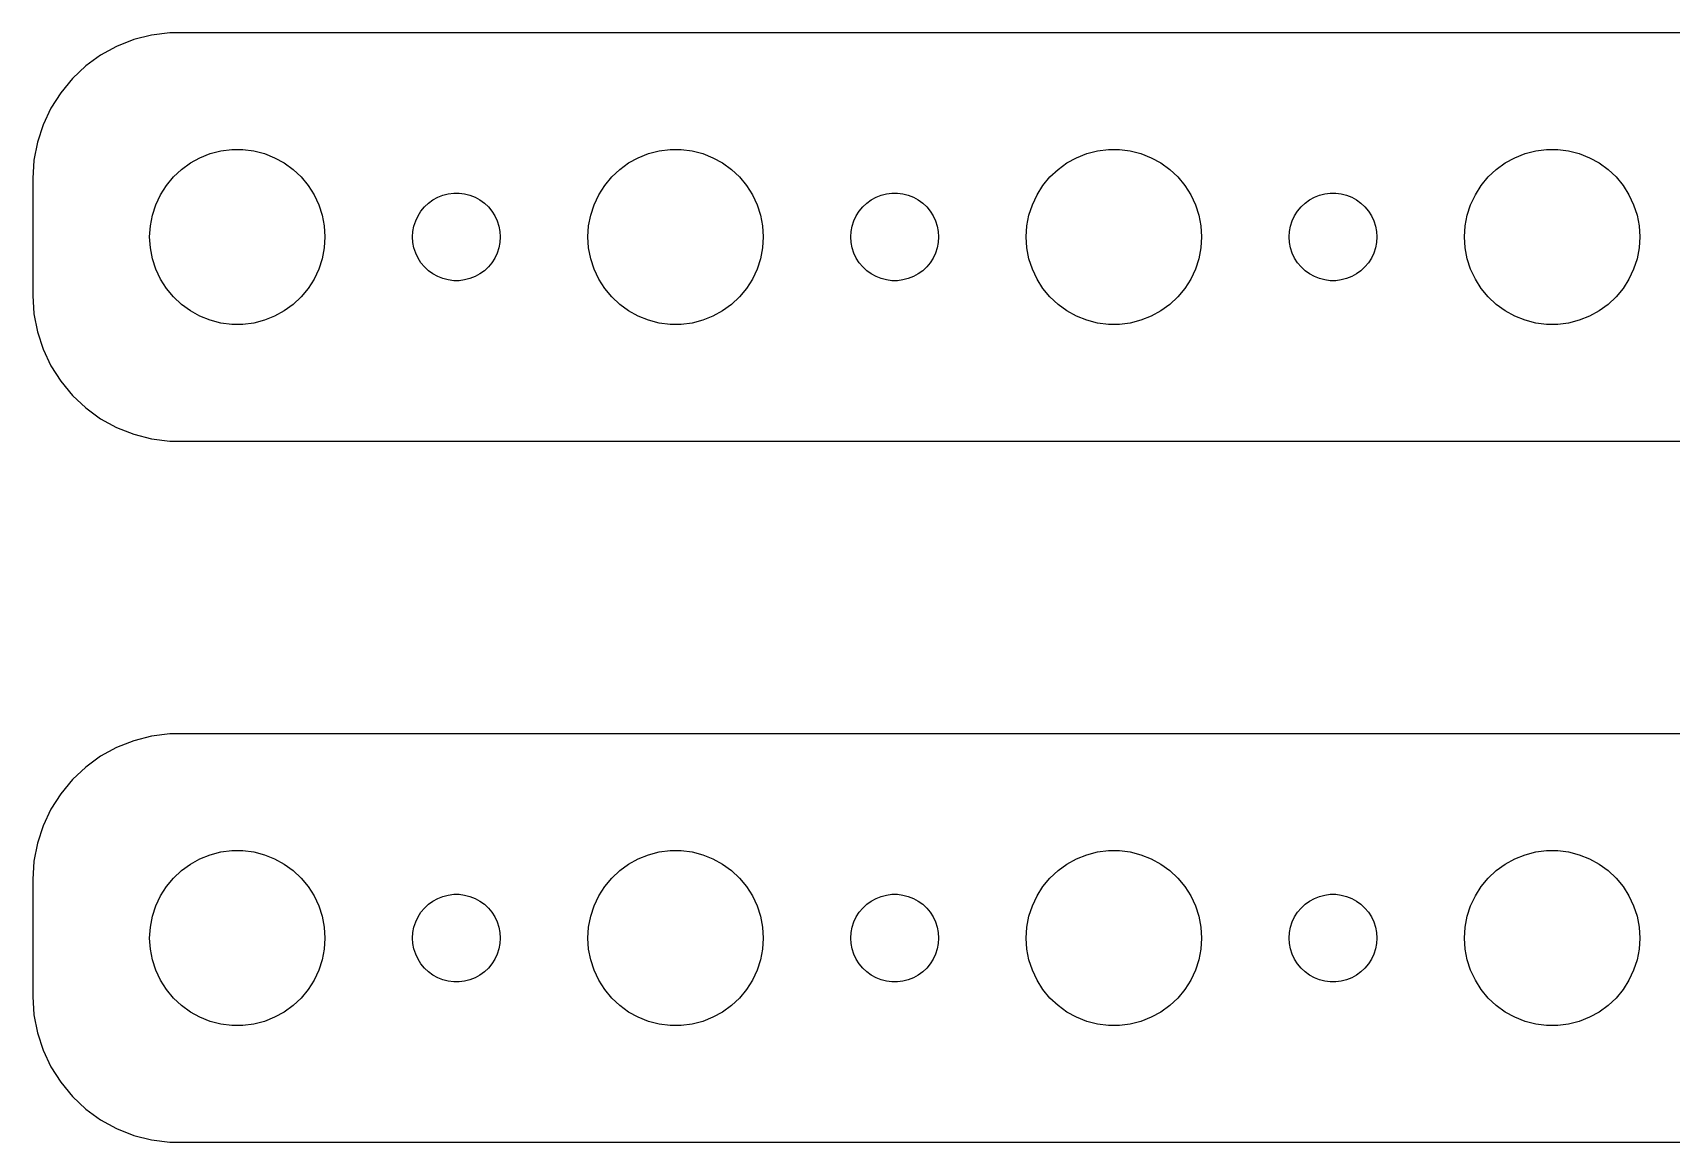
# Model space of a CAD drawing. Header units: metres. Extents: x -112 to 112, y 113 to 223.
# Drawn here: x -112 to -55.9, y 113 to 151 of the extents above; entities that cross this region are included whole.
import ezdxf

# ---------------------------------------------------------------- set-up
doc = ezdxf.new("R2010")
doc.units = ezdxf.units.M

msp = doc.modelspace()

# ---------------------------------------------------------------- linework, layer by layer
for p, q in [((-107.937, 150.911), (-108.545, 150.755)), ((-107.314, 150.99), (-107.937, 150.911)), ((107.314, 150.99), (-107.314, 150.99)), ((-109.129, 150.524), (-109.679, 150.222)), ((-108.545, 150.755), (-109.129, 150.524)), ((-110.187, 149.853), (-110.645, 149.423)), ((-109.679, 150.222), (-110.187, 149.853)), ((-110.645, 149.423), (-111.045, 148.939)), ((-111.045, 148.939), (-111.382, 148.409)), ((-111.382, 148.409), (-111.649, 147.841)), ((-111.649, 147.841), (-111.843, 147.243)), ((-111.843, 147.243), (-111.961, 146.627)), ((-105.927, 146.853), (-105.562, 146.947)), ((-105.562, 146.947), (-105.188, 146.994)), ((-105.188, 146.994), (-104.812, 146.994)), ((-104.812, 146.994), (-104.438, 146.947)), ((-104.438, 146.947), (-104.073, 146.853)), ((-90.927, 146.853), (-90.5621, 146.947)), ((-90.5621, 146.947), (-90.1884, 146.994)), ((-90.1884, 146.994), (-89.8116, 146.994)), ((-89.8116, 146.994), (-89.4379, 146.947)), ((-89.4379, 146.947), (-89.073, 146.853)), ((-75.927, 146.853), (-75.5621, 146.947)), ((-75.5621, 146.947), (-75.1884, 146.994)), ((-75.1884, 146.994), (-74.8116, 146.994)), ((-74.8116, 146.994), (-74.4379, 146.947)), ((-74.4379, 146.947), (-74.073, 146.853)), ((-60.927, 146.853), (-60.5621, 146.947)), ((-60.5621, 146.947), (-60.1884, 146.994)), ((-60.1884, 146.994), (-59.8116, 146.994)), ((-59.8116, 146.994), (-59.4379, 146.947)), ((-59.4379, 146.947), (-59.0729, 146.853)), ((-111.961, 146.627), (-112, 146)), ((-106.912, 146.312), (-106.607, 146.533)), ((-106.607, 146.533), (-106.277, 146.714)), ((-106.277, 146.714), (-105.927, 146.853)), ((-104.073, 146.853), (-103.723, 146.714)), ((-103.723, 146.714), (-103.393, 146.533)), ((-103.393, 146.533), (-103.088, 146.312)), ((-91.9123, 146.312), (-91.6075, 146.533)), ((-91.6075, 146.533), (-91.2773, 146.714)), ((-91.2773, 146.714), (-90.927, 146.853)), ((-89.073, 146.853), (-88.7227, 146.714)), ((-88.7227, 146.714), (-88.3925, 146.533)), ((-88.3925, 146.533), (-88.0877, 146.312)), ((-76.9123, 146.312), (-76.6075, 146.533)), ((-76.6075, 146.533), (-76.2773, 146.714)), ((-76.2773, 146.714), (-75.927, 146.853)), ((-74.073, 146.853), (-73.7227, 146.714)), ((-73.7227, 146.714), (-73.3925, 146.533)), ((-73.3925, 146.533), (-73.0877, 146.312)), ((-61.9123, 146.312), (-61.6075, 146.533)), ((-61.6075, 146.533), (-61.2773, 146.714)), ((-61.2773, 146.714), (-60.927, 146.853)), ((-59.0729, 146.853), (-58.7227, 146.714)), ((-58.7227, 146.714), (-58.3925, 146.533)), ((-58.3925, 146.533), (-58.0877, 146.312)), ((-112, 146), (-112, 142)), ((-107.427, 145.763), (-107.187, 146.054)), ((-107.187, 146.054), (-106.912, 146.312)), ((-103.088, 146.312), (-102.813, 146.054)), ((-102.813, 146.054), (-102.573, 145.763)), ((-92.427, 145.763), (-92.1869, 146.054)), ((-92.1869, 146.054), (-91.9123, 146.312)), ((-88.0877, 146.312), (-87.8131, 146.054)), ((-87.8131, 146.054), (-87.573, 145.763)), ((-77.427, 145.763), (-77.1869, 146.054)), ((-77.1869, 146.054), (-76.9123, 146.312)), ((-73.0877, 146.312), (-72.8131, 146.054)), ((-72.8131, 146.054), (-72.573, 145.763)), ((-62.427, 145.763), (-62.1869, 146.054)), ((-62.1869, 146.054), (-61.9123, 146.312)), ((-58.0877, 146.312), (-57.8131, 146.054)), ((-57.8131, 146.054), (-57.5729, 145.763)), ((-107.789, 145.104), (-107.629, 145.445)), ((-107.629, 145.445), (-107.427, 145.763)), ((-102.573, 145.763), (-102.371, 145.445)), ((-102.371, 145.445), (-102.211, 145.104)), ((-98.4561, 145.156), (-98.3037, 145.266)), ((-98.3037, 145.266), (-98.1387, 145.357)), ((-98.1387, 145.357), (-97.9635, 145.427)), ((-97.9635, 145.427), (-97.7811, 145.473)), ((-97.7811, 145.473), (-97.5942, 145.497)), ((-97.5942, 145.497), (-97.4058, 145.497)), ((-97.4058, 145.497), (-97.2189, 145.473)), ((-97.2189, 145.473), (-97.0365, 145.427)), ((-97.0365, 145.427), (-96.8613, 145.357)), ((-96.8613, 145.357), (-96.6963, 145.266)), ((-96.6963, 145.266), (-96.5439, 145.156)), ((-92.7893, 145.104), (-92.6289, 145.445)), ((-92.6289, 145.445), (-92.427, 145.763)), ((-87.573, 145.763), (-87.3711, 145.445)), ((-87.3711, 145.445), (-87.2107, 145.104)), ((-83.4561, 145.156), (-83.3037, 145.266)), ((-83.3037, 145.266), (-83.1387, 145.357)), ((-83.1387, 145.357), (-82.9635, 145.427)), ((-82.9635, 145.427), (-82.7811, 145.473)), ((-82.7811, 145.473), (-82.5942, 145.497)), ((-82.5942, 145.497), (-82.4058, 145.497)), ((-82.4058, 145.497), (-82.2189, 145.473)), ((-82.2189, 145.473), (-82.0365, 145.427)), ((-82.0365, 145.427), (-81.8613, 145.357)), ((-81.8613, 145.357), (-81.6963, 145.266)), ((-81.6963, 145.266), (-81.5439, 145.156)), ((-77.7893, 145.104), (-77.6289, 145.445)), ((-77.6289, 145.445), (-77.427, 145.763)), ((-72.573, 145.763), (-72.3711, 145.445)), ((-72.3711, 145.445), (-72.2107, 145.104)), ((-68.4561, 145.156), (-68.3037, 145.266)), ((-68.3037, 145.266), (-68.1387, 145.357)), ((-68.1387, 145.357), (-67.9635, 145.427)), ((-67.9635, 145.427), (-67.7811, 145.473)), ((-67.7811, 145.473), (-67.5942, 145.497)), ((-67.5942, 145.497), (-67.4058, 145.497)), ((-67.4058, 145.497), (-67.2189, 145.473)), ((-67.2189, 145.473), (-67.0365, 145.427)), ((-67.0365, 145.427), (-66.8613, 145.357)), ((-66.8613, 145.357), (-66.6963, 145.266)), ((-66.6963, 145.266), (-66.5439, 145.156)), ((-62.7893, 145.104), (-62.6289, 145.445)), ((-62.6289, 145.445), (-62.427, 145.763)), ((-57.5729, 145.763), (-57.3711, 145.445)), ((-57.3711, 145.445), (-57.2107, 145.104)), ((-107.976, 144.376), (-107.906, 144.746)), ((-107.906, 144.746), (-107.789, 145.104)), ((-102.211, 145.104), (-102.094, 144.746)), ((-102.094, 144.746), (-102.024, 144.376)), ((-98.8947, 144.552), (-98.8145, 144.723)), ((-98.8145, 144.723), (-98.7135, 144.882)), ((-98.7135, 144.882), (-98.5934, 145.027)), ((-98.5934, 145.027), (-98.4561, 145.156)), ((-96.5439, 145.156), (-96.4065, 145.027)), ((-96.4065, 145.027), (-96.2865, 144.882)), ((-96.2865, 144.882), (-96.1855, 144.723)), ((-96.1855, 144.723), (-96.1053, 144.552)), ((-92.9763, 144.376), (-92.9057, 144.746)), ((-92.9057, 144.746), (-92.7893, 145.104)), ((-87.2107, 145.104), (-87.0943, 144.746)), ((-87.0943, 144.746), (-87.0237, 144.376)), ((-83.8947, 144.552), (-83.8145, 144.723)), ((-83.8145, 144.723), (-83.7135, 144.882)), ((-83.7135, 144.882), (-83.5934, 145.027)), ((-83.5934, 145.027), (-83.4561, 145.156)), ((-81.5439, 145.156), (-81.4065, 145.027)), ((-81.4065, 145.027), (-81.2865, 144.882)), ((-81.2865, 144.882), (-81.1855, 144.723)), ((-81.1855, 144.723), (-81.1053, 144.552)), ((-77.9763, 144.376), (-77.9057, 144.746)), ((-77.9057, 144.746), (-77.7893, 145.104)), ((-72.2107, 145.104), (-72.0943, 144.746)), ((-72.0943, 144.746), (-72.0237, 144.376)), ((-68.8947, 144.552), (-68.8145, 144.723)), ((-68.8145, 144.723), (-68.7135, 144.882)), ((-68.7135, 144.882), (-68.5934, 145.027)), ((-68.5934, 145.027), (-68.4561, 145.156)), ((-66.5439, 145.156), (-66.4065, 145.027)), ((-66.4065, 145.027), (-66.2865, 144.882)), ((-66.2865, 144.882), (-66.1855, 144.723)), ((-66.1855, 144.723), (-66.1053, 144.552)), ((-62.9763, 144.376), (-62.9057, 144.746)), ((-62.9057, 144.746), (-62.7893, 145.104)), ((-57.2107, 145.104), (-57.0942, 144.746)), ((-57.0942, 144.746), (-57.0237, 144.376)), ((-108, 144), (-107.976, 144.376)), ((-102.024, 144.376), (-102, 144)), ((-99, 144), (-98.9882, 144.188)), ((-98.9882, 144.188), (-98.9529, 144.373)), ((-98.9529, 144.373), (-98.8947, 144.552)), ((-96.1053, 144.552), (-96.0471, 144.373)), ((-96.0471, 144.373), (-96.0118, 144.188)), ((-96.0118, 144.188), (-96, 144)), ((-93, 144), (-92.9763, 144.376)), ((-87.0237, 144.376), (-87, 144)), ((-84, 144), (-83.9882, 144.188)), ((-83.9882, 144.188), (-83.9529, 144.373)), ((-83.9529, 144.373), (-83.8947, 144.552)), ((-81.1053, 144.552), (-81.0471, 144.373)), ((-81.0471, 144.373), (-81.0118, 144.188)), ((-81.0118, 144.188), (-81, 144)), ((-78, 144), (-77.9763, 144.376)), ((-72.0237, 144.376), (-72, 144)), ((-69, 144), (-68.9882, 144.188)), ((-68.9882, 144.188), (-68.9529, 144.373)), ((-68.9529, 144.373), (-68.8947, 144.552)), ((-66.1053, 144.552), (-66.0471, 144.373)), ((-66.0471, 144.373), (-66.0118, 144.188)), ((-66.0118, 144.188), (-66, 144)), ((-63, 144), (-62.9763, 144.376)), ((-57.0237, 144.376), (-57, 144)), ((-107.976, 143.624), (-108, 144)), ((-107.906, 143.254), (-107.976, 143.624)), ((-102.024, 143.624), (-102.094, 143.254)), ((-102, 144), (-102.024, 143.624)), ((-98.9882, 143.812), (-99, 144)), ((-98.9529, 143.627), (-98.9882, 143.812)), ((-98.8947, 143.448), (-98.9529, 143.627)), ((-96.0471, 143.627), (-96.1053, 143.448)), ((-96.0118, 143.812), (-96.0471, 143.627)), ((-96, 144), (-96.0118, 143.812)), ((-92.9763, 143.624), (-93, 144)), ((-92.9057, 143.254), (-92.9763, 143.624)), ((-87.0237, 143.624), (-87.0943, 143.254)), ((-87, 144), (-87.0237, 143.624)), ((-83.9882, 143.812), (-84, 144)), ((-83.9529, 143.627), (-83.9882, 143.812)), ((-83.8947, 143.448), (-83.9529, 143.627)), ((-81.0471, 143.627), (-81.1053, 143.448)), ((-81.0118, 143.812), (-81.0471, 143.627)), ((-81, 144), (-81.0118, 143.812)), ((-77.9763, 143.624), (-78, 144)), ((-77.9057, 143.254), (-77.9763, 143.624)), ((-72.0237, 143.624), (-72.0943, 143.254)), ((-72, 144), (-72.0237, 143.624)), ((-68.9882, 143.812), (-69, 144)), ((-68.9529, 143.627), (-68.9882, 143.812)), ((-68.8947, 143.448), (-68.9529, 143.627)), ((-66.0471, 143.627), (-66.1053, 143.448)), ((-66.0118, 143.812), (-66.0471, 143.627)), ((-66, 144), (-66.0118, 143.812)), ((-62.9763, 143.624), (-63, 144)), ((-62.9057, 143.254), (-62.9763, 143.624)), ((-57.0237, 143.624), (-57.0942, 143.254)), ((-57, 144), (-57.0237, 143.624)), ((-107.789, 142.896), (-107.906, 143.254)), ((-102.094, 143.254), (-102.211, 142.896)), ((-98.8145, 143.277), (-98.8947, 143.448)), ((-98.7135, 143.118), (-98.8145, 143.277)), ((-98.5934, 142.973), (-98.7135, 143.118)), ((-96.2865, 143.118), (-96.4065, 142.973)), ((-96.1855, 143.277), (-96.2865, 143.118)), ((-96.1053, 143.448), (-96.1855, 143.277)), ((-92.7893, 142.896), (-92.9057, 143.254)), ((-87.0943, 143.254), (-87.2107, 142.896)), ((-83.8145, 143.277), (-83.8947, 143.448)), ((-83.7135, 143.118), (-83.8145, 143.277)), ((-83.5934, 142.973), (-83.7135, 143.118)), ((-81.2865, 143.118), (-81.4065, 142.973)), ((-81.1855, 143.277), (-81.2865, 143.118)), ((-81.1053, 143.448), (-81.1855, 143.277)), ((-77.7893, 142.896), (-77.9057, 143.254)), ((-72.0943, 143.254), (-72.2107, 142.896)), ((-68.8145, 143.277), (-68.8947, 143.448)), ((-68.7135, 143.118), (-68.8145, 143.277)), ((-68.5934, 142.973), (-68.7135, 143.118)), ((-66.2865, 143.118), (-66.4065, 142.973)), ((-66.1855, 143.277), (-66.2865, 143.118)), ((-66.1053, 143.448), (-66.1855, 143.277)), ((-62.7893, 142.896), (-62.9057, 143.254)), ((-57.0942, 143.254), (-57.2107, 142.896)), ((-107.629, 142.555), (-107.789, 142.896)), ((-107.427, 142.237), (-107.629, 142.555)), ((-102.371, 142.555), (-102.573, 142.237)), ((-102.211, 142.896), (-102.371, 142.555)), ((-98.4561, 142.844), (-98.5934, 142.973)), ((-98.3037, 142.734), (-98.4561, 142.844)), ((-98.1387, 142.643), (-98.3037, 142.734)), ((-97.9635, 142.573), (-98.1387, 142.643)), ((-97.7811, 142.527), (-97.9635, 142.573)), ((-97.5942, 142.503), (-97.7811, 142.527)), ((-97.4058, 142.503), (-97.5942, 142.503)), ((-97.2189, 142.527), (-97.4058, 142.503)), ((-97.0365, 142.573), (-97.2189, 142.527)), ((-96.8613, 142.643), (-97.0365, 142.573)), ((-96.6963, 142.734), (-96.8613, 142.643)), ((-96.5439, 142.844), (-96.6963, 142.734)), ((-96.4065, 142.973), (-96.5439, 142.844)), ((-92.6289, 142.555), (-92.7893, 142.896)), ((-92.427, 142.237), (-92.6289, 142.555)), ((-87.3711, 142.555), (-87.573, 142.237)), ((-87.2107, 142.896), (-87.3711, 142.555)), ((-83.4561, 142.844), (-83.5934, 142.973)), ((-83.3037, 142.734), (-83.4561, 142.844)), ((-83.1387, 142.643), (-83.3037, 142.734)), ((-82.9635, 142.573), (-83.1387, 142.643)), ((-82.7811, 142.527), (-82.9635, 142.573)), ((-82.5942, 142.503), (-82.7811, 142.527)), ((-82.4058, 142.503), (-82.5942, 142.503)), ((-82.2189, 142.527), (-82.4058, 142.503)), ((-82.0365, 142.573), (-82.2189, 142.527)), ((-81.8613, 142.643), (-82.0365, 142.573)), ((-81.6963, 142.734), (-81.8613, 142.643)), ((-81.5439, 142.844), (-81.6963, 142.734)), ((-81.4065, 142.973), (-81.5439, 142.844)), ((-77.6289, 142.555), (-77.7893, 142.896)), ((-77.427, 142.237), (-77.6289, 142.555)), ((-72.3711, 142.555), (-72.573, 142.237)), ((-72.2107, 142.896), (-72.3711, 142.555)), ((-68.4561, 142.844), (-68.5934, 142.973)), ((-68.3037, 142.734), (-68.4561, 142.844)), ((-68.1387, 142.643), (-68.3037, 142.734)), ((-67.9635, 142.573), (-68.1387, 142.643)), ((-67.7811, 142.527), (-67.9635, 142.573)), ((-67.5942, 142.503), (-67.7811, 142.527)), ((-67.4058, 142.503), (-67.5942, 142.503)), ((-67.2189, 142.527), (-67.4058, 142.503)), ((-67.0365, 142.573), (-67.2189, 142.527)), ((-66.8613, 142.643), (-67.0365, 142.573)), ((-66.6963, 142.734), (-66.8613, 142.643)), ((-66.5439, 142.844), (-66.6963, 142.734)), ((-66.4065, 142.973), (-66.5439, 142.844)), ((-62.6289, 142.555), (-62.7893, 142.896)), ((-62.427, 142.237), (-62.6289, 142.555)), ((-57.3711, 142.555), (-57.5729, 142.237)), ((-57.2107, 142.896), (-57.3711, 142.555)), ((-112, 142), (-111.961, 141.373)), ((-107.187, 141.946), (-107.427, 142.237)), ((-106.912, 141.688), (-107.187, 141.946)), ((-102.813, 141.946), (-103.088, 141.688)), ((-102.573, 142.237), (-102.813, 141.946)), ((-92.1869, 141.946), (-92.427, 142.237)), ((-91.9123, 141.688), (-92.1869, 141.946)), ((-87.8131, 141.946), (-88.0877, 141.688)), ((-87.573, 142.237), (-87.8131, 141.946)), ((-77.1869, 141.946), (-77.427, 142.237)), ((-76.9123, 141.688), (-77.1869, 141.946)), ((-72.8131, 141.946), (-73.0877, 141.688)), ((-72.573, 142.237), (-72.8131, 141.946)), ((-62.1869, 141.946), (-62.427, 142.237)), ((-61.9123, 141.688), (-62.1869, 141.946)), ((-57.8131, 141.946), (-58.0877, 141.688)), ((-57.5729, 142.237), (-57.8131, 141.946)), ((-111.961, 141.373), (-111.843, 140.757)), ((-106.607, 141.467), (-106.912, 141.688)), ((-106.277, 141.286), (-106.607, 141.467)), ((-103.393, 141.467), (-103.723, 141.286)), ((-103.088, 141.688), (-103.393, 141.467)), ((-91.6075, 141.467), (-91.9123, 141.688)), ((-91.2773, 141.286), (-91.6075, 141.467)), ((-88.3925, 141.467), (-88.7227, 141.286)), ((-88.0877, 141.688), (-88.3925, 141.467)), ((-76.6075, 141.467), (-76.9123, 141.688)), ((-76.2773, 141.286), (-76.6075, 141.467)), ((-73.3925, 141.467), (-73.7227, 141.286)), ((-73.0877, 141.688), (-73.3925, 141.467)), ((-61.6075, 141.467), (-61.9123, 141.688)), ((-61.2773, 141.286), (-61.6075, 141.467)), ((-58.3925, 141.467), (-58.7227, 141.286)), ((-58.0877, 141.688), (-58.3925, 141.467)), ((-111.843, 140.757), (-111.649, 140.159)), ((-105.927, 141.147), (-106.277, 141.286)), ((-105.562, 141.053), (-105.927, 141.147)), ((-105.188, 141.006), (-105.562, 141.053)), ((-104.812, 141.006), (-105.188, 141.006)), ((-104.438, 141.053), (-104.812, 141.006)), ((-104.073, 141.147), (-104.438, 141.053)), ((-103.723, 141.286), (-104.073, 141.147)), ((-90.927, 141.147), (-91.2773, 141.286)), ((-90.5621, 141.053), (-90.927, 141.147)), ((-90.1884, 141.006), (-90.5621, 141.053)), ((-89.8116, 141.006), (-90.1884, 141.006)), ((-89.4379, 141.053), (-89.8116, 141.006)), ((-89.073, 141.147), (-89.4379, 141.053)), ((-88.7227, 141.286), (-89.073, 141.147)), ((-75.927, 141.147), (-76.2773, 141.286)), ((-75.5621, 141.053), (-75.927, 141.147)), ((-75.1884, 141.006), (-75.5621, 141.053)), ((-74.8116, 141.006), (-75.1884, 141.006)), ((-74.4379, 141.053), (-74.8116, 141.006)), ((-74.073, 141.147), (-74.4379, 141.053)), ((-73.7227, 141.286), (-74.073, 141.147)), ((-60.927, 141.147), (-61.2773, 141.286)), ((-60.5621, 141.053), (-60.927, 141.147)), ((-60.1884, 141.006), (-60.5621, 141.053)), ((-59.8116, 141.006), (-60.1884, 141.006)), ((-59.4379, 141.053), (-59.8116, 141.006)), ((-59.0729, 141.147), (-59.4379, 141.053)), ((-58.7227, 141.286), (-59.0729, 141.147)), ((-111.649, 140.159), (-111.382, 139.591)), ((-111.382, 139.591), (-111.045, 139.061)), ((-111.045, 139.061), (-110.645, 138.577)), ((-110.645, 138.577), (-110.187, 138.147)), ((-110.187, 138.147), (-109.679, 137.778)), ((-109.679, 137.778), (-109.129, 137.476)), ((-109.129, 137.476), (-108.545, 137.245)), ((-108.545, 137.245), (-107.937, 137.089)), ((-107.937, 137.089), (-107.314, 137.01)), ((-107.314, 137.01), (107.314, 137.01)), ((-108.545, 126.755), (-109.129, 126.524)), ((-107.937, 126.911), (-108.545, 126.755)), ((-107.314, 126.99), (-107.937, 126.911)), ((107.314, 126.99), (-107.314, 126.99)), ((-109.679, 126.222), (-110.187, 125.853)), ((-109.129, 126.524), (-109.679, 126.222)), ((-110.187, 125.853), (-110.645, 125.423)), ((-110.645, 125.423), (-111.045, 124.939)), ((-111.045, 124.939), (-111.382, 124.409)), ((-111.382, 124.409), (-111.649, 123.841)), ((-111.649, 123.841), (-111.843, 123.243)), ((-111.843, 123.243), (-111.961, 122.627)), ((-106.277, 122.714), (-105.927, 122.853)), ((-105.927, 122.853), (-105.562, 122.947)), ((-105.562, 122.947), (-105.188, 122.994)), ((-105.188, 122.994), (-104.812, 122.994)), ((-104.812, 122.994), (-104.438, 122.947)), ((-104.438, 122.947), (-104.073, 122.853)), ((-104.073, 122.853), (-103.723, 122.714)), ((-91.2773, 122.714), (-90.927, 122.853)), ((-90.927, 122.853), (-90.5621, 122.947)), ((-90.5621, 122.947), (-90.1884, 122.994)), ((-90.1884, 122.994), (-89.8116, 122.994)), ((-89.8116, 122.994), (-89.4379, 122.947)), ((-89.4379, 122.947), (-89.073, 122.853)), ((-89.073, 122.853), (-88.7227, 122.714)), ((-76.2773, 122.714), (-75.927, 122.853)), ((-75.927, 122.853), (-75.5621, 122.947)), ((-75.5621, 122.947), (-75.1884, 122.994)), ((-75.1884, 122.994), (-74.8116, 122.994)), ((-74.8116, 122.994), (-74.4379, 122.947)), ((-74.4379, 122.947), (-74.073, 122.853)), ((-74.073, 122.853), (-73.7227, 122.714)), ((-61.2773, 122.714), (-60.927, 122.853)), ((-60.927, 122.853), (-60.5621, 122.947)), ((-60.5621, 122.947), (-60.1884, 122.994)), ((-60.1884, 122.994), (-59.8116, 122.994)), ((-59.8116, 122.994), (-59.4379, 122.947)), ((-59.4379, 122.947), (-59.0729, 122.853)), ((-59.0729, 122.853), (-58.7227, 122.714)), ((-111.961, 122.627), (-112, 122)), ((-107.187, 122.054), (-106.912, 122.312)), ((-106.912, 122.312), (-106.607, 122.533)), ((-106.607, 122.533), (-106.277, 122.714)), ((-103.723, 122.714), (-103.393, 122.533)), ((-103.393, 122.533), (-103.088, 122.312)), ((-103.088, 122.312), (-102.813, 122.054)), ((-92.1869, 122.054), (-91.9123, 122.312)), ((-91.9123, 122.312), (-91.6075, 122.533)), ((-91.6075, 122.533), (-91.2773, 122.714)), ((-88.7227, 122.714), (-88.3925, 122.533)), ((-88.3925, 122.533), (-88.0877, 122.312)), ((-88.0877, 122.312), (-87.8131, 122.054)), ((-77.1869, 122.054), (-76.9123, 122.312)), ((-76.9123, 122.312), (-76.6075, 122.533)), ((-76.6075, 122.533), (-76.2773, 122.714)), ((-73.7227, 122.714), (-73.3925, 122.533)), ((-73.3925, 122.533), (-73.0877, 122.312)), ((-73.0877, 122.312), (-72.8131, 122.054)), ((-62.1869, 122.054), (-61.9123, 122.312)), ((-61.9123, 122.312), (-61.6075, 122.533)), ((-61.6075, 122.533), (-61.2773, 122.714)), ((-58.7227, 122.714), (-58.3925, 122.533)), ((-58.3925, 122.533), (-58.0877, 122.312)), ((-58.0877, 122.312), (-57.8131, 122.054)), ((-112, 122), (-112, 118)), ((-107.629, 121.445), (-107.427, 121.763)), ((-107.427, 121.763), (-107.187, 122.054)), ((-102.813, 122.054), (-102.573, 121.763)), ((-102.573, 121.763), (-102.371, 121.445)), ((-92.6289, 121.445), (-92.427, 121.763)), ((-92.427, 121.763), (-92.1869, 122.054)), ((-87.8131, 122.054), (-87.573, 121.763)), ((-87.573, 121.763), (-87.3711, 121.445)), ((-77.6289, 121.445), (-77.427, 121.763)), ((-77.427, 121.763), (-77.1869, 122.054)), ((-72.8131, 122.054), (-72.573, 121.763)), ((-72.573, 121.763), (-72.3711, 121.445)), ((-62.6289, 121.445), (-62.427, 121.763)), ((-62.427, 121.763), (-62.1869, 122.054)), ((-57.8131, 122.054), (-57.5729, 121.763)), ((-57.5729, 121.763), (-57.3711, 121.445)), ((-107.789, 121.104), (-107.629, 121.445)), ((-102.371, 121.445), (-102.211, 121.104)), ((-98.5934, 121.027), (-98.4561, 121.156)), ((-98.4561, 121.156), (-98.3037, 121.266)), ((-98.3037, 121.266), (-98.1387, 121.357)), ((-98.1387, 121.357), (-97.9635, 121.427)), ((-97.9635, 121.427), (-97.7811, 121.473)), ((-97.7811, 121.473), (-97.5942, 121.497)), ((-97.5942, 121.497), (-97.4058, 121.497)), ((-97.4058, 121.497), (-97.2189, 121.473)), ((-97.2189, 121.473), (-97.0365, 121.427)), ((-97.0365, 121.427), (-96.8613, 121.357)), ((-96.8613, 121.357), (-96.6963, 121.266)), ((-96.6963, 121.266), (-96.5439, 121.156)), ((-96.5439, 121.156), (-96.4065, 121.027)), ((-92.7893, 121.104), (-92.6289, 121.445)), ((-87.3711, 121.445), (-87.2107, 121.104)), ((-83.5934, 121.027), (-83.4561, 121.156)), ((-83.4561, 121.156), (-83.3037, 121.266)), ((-83.3037, 121.266), (-83.1387, 121.357)), ((-83.1387, 121.357), (-82.9635, 121.427)), ((-82.9635, 121.427), (-82.7811, 121.473)), ((-82.7811, 121.473), (-82.5942, 121.497)), ((-82.5942, 121.497), (-82.4058, 121.497)), ((-82.4058, 121.497), (-82.2189, 121.473)), ((-82.2189, 121.473), (-82.0365, 121.427)), ((-82.0365, 121.427), (-81.8613, 121.357)), ((-81.8613, 121.357), (-81.6963, 121.266)), ((-81.6963, 121.266), (-81.5439, 121.156)), ((-81.5439, 121.156), (-81.4065, 121.027)), ((-77.7893, 121.104), (-77.6289, 121.445)), ((-72.3711, 121.445), (-72.2107, 121.104)), ((-68.5934, 121.027), (-68.4561, 121.156)), ((-68.4561, 121.156), (-68.3037, 121.266)), ((-68.3037, 121.266), (-68.1387, 121.357)), ((-68.1387, 121.357), (-67.9635, 121.427)), ((-67.9635, 121.427), (-67.7811, 121.473)), ((-67.7811, 121.473), (-67.5942, 121.497)), ((-67.5942, 121.497), (-67.4058, 121.497)), ((-67.4058, 121.497), (-67.2189, 121.473)), ((-67.2189, 121.473), (-67.0365, 121.427)), ((-67.0365, 121.427), (-66.8613, 121.357)), ((-66.8613, 121.357), (-66.6963, 121.266)), ((-66.6963, 121.266), (-66.5439, 121.156)), ((-66.5439, 121.156), (-66.4065, 121.027)), ((-62.7893, 121.104), (-62.6289, 121.445)), ((-57.3711, 121.445), (-57.2107, 121.104)), ((-107.976, 120.376), (-107.906, 120.746)), ((-107.906, 120.746), (-107.789, 121.104)), ((-102.211, 121.104), (-102.094, 120.746)), ((-102.094, 120.746), (-102.024, 120.376)), ((-98.8947, 120.552), (-98.8145, 120.723)), ((-98.8145, 120.723), (-98.7135, 120.882)), ((-98.7135, 120.882), (-98.5934, 121.027)), ((-96.4065, 121.027), (-96.2865, 120.882)), ((-96.2865, 120.882), (-96.1855, 120.723)), ((-96.1855, 120.723), (-96.1053, 120.552)), ((-92.9763, 120.376), (-92.9057, 120.746)), ((-92.9057, 120.746), (-92.7893, 121.104)), ((-87.2107, 121.104), (-87.0943, 120.746)), ((-87.0943, 120.746), (-87.0237, 120.376)), ((-83.8947, 120.552), (-83.8145, 120.723)), ((-83.8145, 120.723), (-83.7135, 120.882)), ((-83.7135, 120.882), (-83.5934, 121.027)), ((-81.4065, 121.027), (-81.2865, 120.882)), ((-81.2865, 120.882), (-81.1855, 120.723)), ((-81.1855, 120.723), (-81.1053, 120.552)), ((-77.9763, 120.376), (-77.9057, 120.746)), ((-77.9057, 120.746), (-77.7893, 121.104)), ((-72.2107, 121.104), (-72.0943, 120.746)), ((-72.0943, 120.746), (-72.0237, 120.376)), ((-68.8947, 120.552), (-68.8145, 120.723)), ((-68.8145, 120.723), (-68.7135, 120.882)), ((-68.7135, 120.882), (-68.5934, 121.027)), ((-66.4065, 121.027), (-66.2865, 120.882)), ((-66.2865, 120.882), (-66.1855, 120.723)), ((-66.1855, 120.723), (-66.1053, 120.552)), ((-62.9763, 120.376), (-62.9057, 120.746)), ((-62.9057, 120.746), (-62.7893, 121.104)), ((-57.2107, 121.104), (-57.0942, 120.746)), ((-57.0942, 120.746), (-57.0237, 120.376)), ((-108, 120), (-107.976, 120.376)), ((-102.024, 120.376), (-102, 120)), ((-99, 120), (-98.9882, 120.188)), ((-98.9882, 120.188), (-98.9529, 120.373)), ((-98.9529, 120.373), (-98.8947, 120.552)), ((-96.1053, 120.552), (-96.0471, 120.373)), ((-96.0471, 120.373), (-96.0118, 120.188)), ((-96.0118, 120.188), (-96, 120)), ((-93, 120), (-92.9763, 120.376)), ((-87.0237, 120.376), (-87, 120)), ((-84, 120), (-83.9882, 120.188)), ((-83.9882, 120.188), (-83.9529, 120.373)), ((-83.9529, 120.373), (-83.8947, 120.552)), ((-81.1053, 120.552), (-81.0471, 120.373)), ((-81.0471, 120.373), (-81.0118, 120.188)), ((-81.0118, 120.188), (-81, 120)), ((-78, 120), (-77.9763, 120.376)), ((-72.0237, 120.376), (-72, 120)), ((-69, 120), (-68.9882, 120.188)), ((-68.9882, 120.188), (-68.9529, 120.373)), ((-68.9529, 120.373), (-68.8947, 120.552)), ((-66.1053, 120.552), (-66.0471, 120.373)), ((-66.0471, 120.373), (-66.0118, 120.188)), ((-66.0118, 120.188), (-66, 120)), ((-63, 120), (-62.9763, 120.376)), ((-57.0237, 120.376), (-57, 120)), ((-107.976, 119.624), (-108, 120)), ((-107.906, 119.254), (-107.976, 119.624)), ((-102.024, 119.624), (-102.094, 119.254)), ((-102, 120), (-102.024, 119.624)), ((-98.9882, 119.812), (-99, 120)), ((-98.9529, 119.627), (-98.9882, 119.812)), ((-98.8947, 119.448), (-98.9529, 119.627)), ((-98.8145, 119.277), (-98.8947, 119.448)), ((-96.1053, 119.448), (-96.1855, 119.277)), ((-96.0471, 119.627), (-96.1053, 119.448)), ((-96.0118, 119.812), (-96.0471, 119.627)), ((-96, 120), (-96.0118, 119.812)), ((-92.9763, 119.624), (-93, 120)), ((-92.9057, 119.254), (-92.9763, 119.624)), ((-87.0237, 119.624), (-87.0943, 119.254)), ((-87, 120), (-87.0237, 119.624)), ((-83.9882, 119.812), (-84, 120)), ((-83.9529, 119.627), (-83.9882, 119.812)), ((-83.8947, 119.448), (-83.9529, 119.627)), ((-83.8145, 119.277), (-83.8947, 119.448)), ((-81.1053, 119.448), (-81.1855, 119.277)), ((-81.0471, 119.627), (-81.1053, 119.448)), ((-81.0118, 119.812), (-81.0471, 119.627)), ((-81, 120), (-81.0118, 119.812)), ((-77.9763, 119.624), (-78, 120)), ((-77.9057, 119.254), (-77.9763, 119.624)), ((-72.0237, 119.624), (-72.0943, 119.254)), ((-72, 120), (-72.0237, 119.624)), ((-68.9882, 119.812), (-69, 120)), ((-68.9529, 119.627), (-68.9882, 119.812)), ((-68.8947, 119.448), (-68.9529, 119.627)), ((-68.8145, 119.277), (-68.8947, 119.448)), ((-66.1053, 119.448), (-66.1855, 119.277)), ((-66.0471, 119.627), (-66.1053, 119.448)), ((-66.0118, 119.812), (-66.0471, 119.627)), ((-66, 120), (-66.0118, 119.812)), ((-62.9763, 119.624), (-63, 120)), ((-62.9057, 119.254), (-62.9763, 119.624)), ((-57.0237, 119.624), (-57.0942, 119.254)), ((-57, 120), (-57.0237, 119.624)), ((-107.789, 118.896), (-107.906, 119.254)), ((-107.629, 118.555), (-107.789, 118.896)), ((-102.211, 118.896), (-102.371, 118.555)), ((-102.094, 119.254), (-102.211, 118.896)), ((-98.7135, 119.118), (-98.8145, 119.277)), ((-98.5934, 118.973), (-98.7135, 119.118)), ((-98.4561, 118.844), (-98.5934, 118.973)), ((-96.4065, 118.973), (-96.5439, 118.844)), ((-96.2865, 119.118), (-96.4065, 118.973)), ((-96.1855, 119.277), (-96.2865, 119.118)), ((-92.7893, 118.896), (-92.9057, 119.254)), ((-92.6289, 118.555), (-92.7893, 118.896)), ((-87.2107, 118.896), (-87.3711, 118.555)), ((-87.0943, 119.254), (-87.2107, 118.896)), ((-83.7135, 119.118), (-83.8145, 119.277)), ((-83.5934, 118.973), (-83.7135, 119.118)), ((-83.4561, 118.844), (-83.5934, 118.973)), ((-81.4065, 118.973), (-81.5439, 118.844)), ((-81.2865, 119.118), (-81.4065, 118.973)), ((-81.1855, 119.277), (-81.2865, 119.118)), ((-77.7893, 118.896), (-77.9057, 119.254)), ((-77.6289, 118.555), (-77.7893, 118.896)), ((-72.2107, 118.896), (-72.3711, 118.555)), ((-72.0943, 119.254), (-72.2107, 118.896)), ((-68.7135, 119.118), (-68.8145, 119.277)), ((-68.5934, 118.973), (-68.7135, 119.118)), ((-68.4561, 118.844), (-68.5934, 118.973)), ((-66.4065, 118.973), (-66.5439, 118.844)), ((-66.2865, 119.118), (-66.4065, 118.973)), ((-66.1855, 119.277), (-66.2865, 119.118)), ((-62.7893, 118.896), (-62.9057, 119.254)), ((-62.6289, 118.555), (-62.7893, 118.896)), ((-57.2107, 118.896), (-57.3711, 118.555)), ((-57.0942, 119.254), (-57.2107, 118.896)), ((-107.427, 118.237), (-107.629, 118.555)), ((-102.371, 118.555), (-102.573, 118.237)), ((-98.3037, 118.734), (-98.4561, 118.844)), ((-98.1387, 118.643), (-98.3037, 118.734)), ((-97.9635, 118.573), (-98.1387, 118.643)), ((-97.7811, 118.527), (-97.9635, 118.573)), ((-97.5942, 118.503), (-97.7811, 118.527)), ((-97.4058, 118.503), (-97.5942, 118.503)), ((-97.2189, 118.527), (-97.4058, 118.503)), ((-97.0365, 118.573), (-97.2189, 118.527)), ((-96.8613, 118.643), (-97.0365, 118.573)), ((-96.6963, 118.734), (-96.8613, 118.643)), ((-96.5439, 118.844), (-96.6963, 118.734)), ((-92.427, 118.237), (-92.6289, 118.555)), ((-87.3711, 118.555), (-87.573, 118.237)), ((-83.3037, 118.734), (-83.4561, 118.844)), ((-83.1387, 118.643), (-83.3037, 118.734)), ((-82.9635, 118.573), (-83.1387, 118.643)), ((-82.7811, 118.527), (-82.9635, 118.573)), ((-82.5942, 118.503), (-82.7811, 118.527)), ((-82.4058, 118.503), (-82.5942, 118.503)), ((-82.2189, 118.527), (-82.4058, 118.503)), ((-82.0365, 118.573), (-82.2189, 118.527)), ((-81.8613, 118.643), (-82.0365, 118.573)), ((-81.6963, 118.734), (-81.8613, 118.643)), ((-81.5439, 118.844), (-81.6963, 118.734)), ((-77.427, 118.237), (-77.6289, 118.555)), ((-72.3711, 118.555), (-72.573, 118.237)), ((-68.3037, 118.734), (-68.4561, 118.844)), ((-68.1387, 118.643), (-68.3037, 118.734)), ((-67.9635, 118.573), (-68.1387, 118.643)), ((-67.7811, 118.527), (-67.9635, 118.573)), ((-67.5942, 118.503), (-67.7811, 118.527)), ((-67.4058, 118.503), (-67.5942, 118.503)), ((-67.2189, 118.527), (-67.4058, 118.503)), ((-67.0365, 118.573), (-67.2189, 118.527)), ((-66.8613, 118.643), (-67.0365, 118.573)), ((-66.6963, 118.734), (-66.8613, 118.643)), ((-66.5439, 118.844), (-66.6963, 118.734)), ((-62.427, 118.237), (-62.6289, 118.555)), ((-57.3711, 118.555), (-57.5729, 118.237)), ((-112, 118), (-111.961, 117.373)), ((-107.187, 117.946), (-107.427, 118.237)), ((-106.912, 117.688), (-107.187, 117.946)), ((-102.813, 117.946), (-103.088, 117.688)), ((-102.573, 118.237), (-102.813, 117.946)), ((-92.1869, 117.946), (-92.427, 118.237)), ((-91.9123, 117.688), (-92.1869, 117.946)), ((-87.8131, 117.946), (-88.0877, 117.688)), ((-87.573, 118.237), (-87.8131, 117.946)), ((-77.1869, 117.946), (-77.427, 118.237)), ((-76.9123, 117.688), (-77.1869, 117.946)), ((-72.8131, 117.946), (-73.0877, 117.688)), ((-72.573, 118.237), (-72.8131, 117.946)), ((-62.1869, 117.946), (-62.427, 118.237)), ((-61.9123, 117.688), (-62.1869, 117.946)), ((-57.8131, 117.946), (-58.0877, 117.688)), ((-57.5729, 118.237), (-57.8131, 117.946)), ((-111.961, 117.373), (-111.843, 116.757)), ((-106.607, 117.467), (-106.912, 117.688)), ((-106.277, 117.286), (-106.607, 117.467)), ((-105.927, 117.147), (-106.277, 117.286)), ((-103.723, 117.286), (-104.073, 117.147)), ((-103.393, 117.467), (-103.723, 117.286)), ((-103.088, 117.688), (-103.393, 117.467)), ((-91.6075, 117.467), (-91.9123, 117.688)), ((-91.2773, 117.286), (-91.6075, 117.467)), ((-90.927, 117.147), (-91.2773, 117.286)), ((-88.7227, 117.286), (-89.073, 117.147)), ((-88.3925, 117.467), (-88.7227, 117.286)), ((-88.0877, 117.688), (-88.3925, 117.467)), ((-76.6075, 117.467), (-76.9123, 117.688)), ((-76.2773, 117.286), (-76.6075, 117.467)), ((-75.927, 117.147), (-76.2773, 117.286)), ((-73.7227, 117.286), (-74.073, 117.147)), ((-73.3925, 117.467), (-73.7227, 117.286)), ((-73.0877, 117.688), (-73.3925, 117.467)), ((-61.6075, 117.467), (-61.9123, 117.688)), ((-61.2773, 117.286), (-61.6075, 117.467)), ((-60.927, 117.147), (-61.2773, 117.286)), ((-58.7227, 117.286), (-59.0729, 117.147)), ((-58.3925, 117.467), (-58.7227, 117.286)), ((-58.0877, 117.688), (-58.3925, 117.467)), ((-111.843, 116.757), (-111.649, 116.159)), ((-105.562, 117.053), (-105.927, 117.147)), ((-105.188, 117.006), (-105.562, 117.053)), ((-104.812, 117.006), (-105.188, 117.006)), ((-104.438, 117.053), (-104.812, 117.006)), ((-104.073, 117.147), (-104.438, 117.053)), ((-90.5621, 117.053), (-90.927, 117.147)), ((-90.1884, 117.006), (-90.5621, 117.053)), ((-89.8116, 117.006), (-90.1884, 117.006)), ((-89.4379, 117.053), (-89.8116, 117.006)), ((-89.073, 117.147), (-89.4379, 117.053)), ((-75.5621, 117.053), (-75.927, 117.147)), ((-75.1884, 117.006), (-75.5621, 117.053)), ((-74.8116, 117.006), (-75.1884, 117.006)), ((-74.4379, 117.053), (-74.8116, 117.006)), ((-74.073, 117.147), (-74.4379, 117.053)), ((-60.5621, 117.053), (-60.927, 117.147)), ((-60.1884, 117.006), (-60.5621, 117.053)), ((-59.8116, 117.006), (-60.1884, 117.006)), ((-59.4379, 117.053), (-59.8116, 117.006)), ((-59.0729, 117.147), (-59.4379, 117.053)), ((-111.649, 116.159), (-111.382, 115.591)), ((-111.382, 115.591), (-111.045, 115.061)), ((-111.045, 115.061), (-110.645, 114.577)), ((-110.645, 114.577), (-110.187, 114.147)), ((-110.187, 114.147), (-109.679, 113.778)), ((-109.679, 113.778), (-109.129, 113.476)), ((-109.129, 113.476), (-108.545, 113.245)), ((-108.545, 113.245), (-107.937, 113.089)), ((-107.937, 113.089), (-107.314, 113.01)), ((-107.314, 113.01), (107.314, 113.01))]:
    msp.add_line(p, q)

doc.saveas('drawing.dxf')
